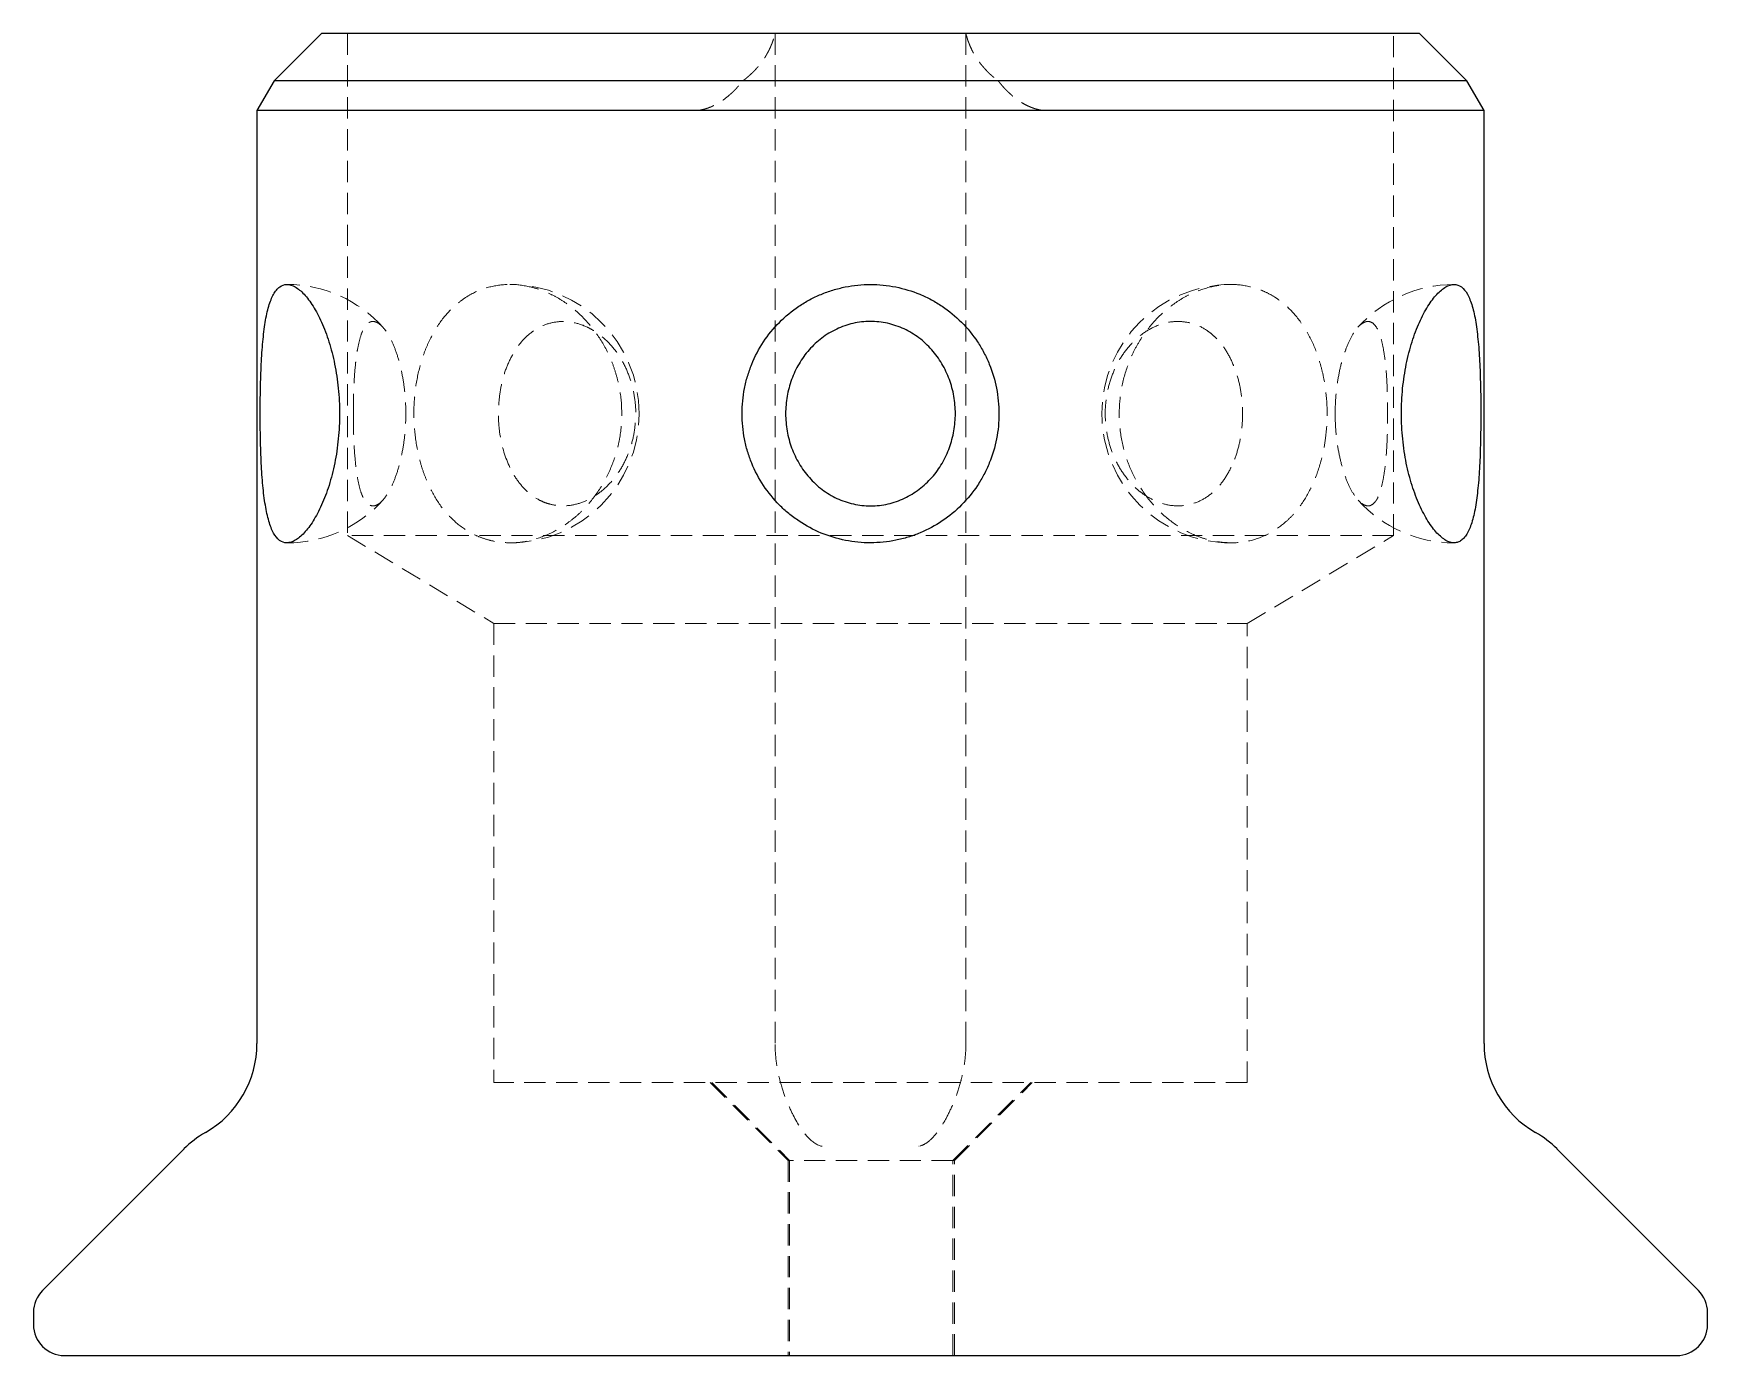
# Model space of a CAD drawing. Header units: millimetres. Extents: x 30 to 273, y 18 to 210.
# Drawn here: x 173 to 273, y 17.5 to 96.5 of the extents above; entities that cross this region are included whole.
import ezdxf

# ---------------------------------------------------------------- set-up
doc = ezdxf.new("R2010")
doc.units = ezdxf.units.MM
doc.linetypes.add('HIDDEN', pattern=[1.905, 1.27, -0.635])

msp = doc.modelspace()

# ---------------------------------------------------------------- linework, layer by layer
at = {"color": 7, "linetype": 'Continuous', "lineweight": 25}
for p, q in [((190.2, 96.5), (187.37, 93.66)), ((255.8, 96.5), (190.2, 96.5)), ((258.63, 93.66), (255.8, 96.5)), ((187.37, 93.66), (186.35, 91.89)), ((258.63, 93.66), (187.37, 93.66)), ((259.65, 91.89), (258.63, 93.66)), ((186.35, 91.89), (186.35, 36.15)), ((259.65, 91.89), (186.35, 91.89)), ((259.65, 36.15), (259.65, 91.89)), ((182, 29.85), (173.54, 21.39)), ((272.46, 21.39), (264, 29.85)), ((173, 20.08), (173, 19.35)), ((273, 19.35), (273, 20.08)), ((174.85, 17.5), (271.15, 17.5))]:
    msp.add_line(p, q, dxfattribs=at)
at = {"color": 7, "linetype": 'HIDDEN', "lineweight": 18}
for p, q in [((191.75, 96.5), (191.75, 66.5)), ((217.3, 96.5), (217.3, 36.15)), ((228.7, 96.5), (228.7, 36.15)), ((254.25, 66.5), (254.25, 96.5)), ((254.25, 66.5), (191.75, 66.5)), ((191.75, 66.5), (200.5, 61.24)), ((245.5, 61.24), (254.25, 66.5)), ((200.5, 61.24), (245.5, 61.24)), ((200.5, 61.24), (200.5, 33.81)), ((245.5, 33.81), (245.5, 61.24)), ((245.5, 33.81), (200.5, 33.81)), ((213.43, 33.81), (218.08, 29.16)), ((213.52, 33.81), (218.17, 29.16)), ((227.92, 29.16), (232.57, 33.81)), ((228.01, 29.16), (232.66, 33.81)), ((227.92, 29.16), (218.08, 29.16)), ((218.08, 29.16), (218.08, 17.5)), ((218.17, 29.16), (218.17, 17.5)), ((228.01, 29.16), (227.92, 29.16)), ((227.92, 17.5), (227.92, 29.16)), ((228.01, 17.5), (228.01, 29.16))]:
    msp.add_line(p, q, dxfattribs=at)
for centre, start, end in [((188.14, 73.78), 41.9165, 89.9849), ((201.46, 73.78), 0, 89.9823), ((244.54, 73.78), 90.1053, 269.9733), ((257.86, 73.78), 90.061, 138.0609), ((201.46, 73.78), 270.0359, 0), ((188.14, 73.78), 270.0242, 318.1398), ((257.86, 73.78), 221.9953, 269.9856)]:
    msp.add_arc(centre, 7.72, start, end, dxfattribs=at)
at = {"color": 7, "linetype": 'Continuous', "lineweight": 25}
for centre, radius, start, end in [((180.2, 36.15), 6.15, 299.9853, 0), ((265.8, 36.15), 6.15, 180, 240.0147), ((186.34, 25.5), 6.15, 119.9853, 135), ((259.66, 25.5), 6.15, 45, 60.0147), ((174.85, 20.08), 1.85, 135, 180), ((271.15, 20.08), 1.85, 0, 45), ((174.85, 19.35), 1.85, 180, 270), ((271.15, 19.35), 1.85, 270, 0)]:
    msp.add_arc(centre, radius, start, end, dxfattribs=at)
at = {"color": 7, "linetype": 'HIDDEN', "lineweight": 18}
for points, knots in [([(215.37, 93.66), (215.42, 93.7), (215.46, 93.73), (215.51, 93.77), (215.55, 93.8), (215.58, 93.83), (215.62, 93.86), (215.64, 93.88), (215.67, 93.9), (215.7, 93.93), (215.72, 93.95), (215.75, 93.97), (215.78, 94), (215.8, 94.02), (215.83, 94.04), (215.85, 94.07), (215.88, 94.09), (215.9, 94.11), (215.93, 94.14), (215.95, 94.16), (215.98, 94.19), (216, 94.21), (216.02, 94.23), (216.05, 94.26), (216.07, 94.28), (216.1, 94.31), (216.12, 94.33), (216.14, 94.36), (216.17, 94.38), (216.19, 94.41), (216.21, 94.44), (216.23, 94.46), (216.26, 94.49), (216.28, 94.51), (216.3, 94.54), (216.32, 94.57), (216.35, 94.59), (216.37, 94.62), (216.39, 94.65), (216.41, 94.68), (216.43, 94.7), (216.45, 94.73), (216.48, 94.76), (216.5, 94.8), (216.53, 94.84), (216.56, 94.87), (216.59, 94.91), (216.61, 94.95), (216.64, 94.99), (216.67, 95.03), (216.69, 95.07), (216.72, 95.11), (216.74, 95.15), (216.76, 95.18), (216.78, 95.21), (216.8, 95.24), (216.81, 95.27), (216.83, 95.31), (216.85, 95.34), (216.87, 95.37), (216.89, 95.41), (216.9, 95.44), (216.92, 95.47), (216.94, 95.51), (216.96, 95.54), (216.97, 95.58), (216.99, 95.61), (217.01, 95.65), (217.02, 95.68), (217.04, 95.72), (217.05, 95.75), (217.07, 95.79), (217.08, 95.83), (217.1, 95.86), (217.11, 95.9), (217.13, 95.93), (217.14, 95.97), (217.15, 96.01), (217.17, 96.05), (217.18, 96.08), (217.19, 96.12), (217.2, 96.16), (217.22, 96.19), (217.23, 96.23), (217.24, 96.27), (217.25, 96.31), (217.26, 96.35), (217.27, 96.38), (217.28, 96.42), (217.29, 96.46), (217.3, 96.5)], [0, 0, 0, 0, 0.044823, 0.044823, 0.044823, 0.08068, 0.08068, 0.08068, 0.107716, 0.107716, 0.107716, 0.134854, 0.134854, 0.134854, 0.162137, 0.162137, 0.162137, 0.189501, 0.189501, 0.189501, 0.216974, 0.216974, 0.216974, 0.244475, 0.244475, 0.244475, 0.27225, 0.27225, 0.27225, 0.300261, 0.300261, 0.300261, 0.32872, 0.32872, 0.32872, 0.357383, 0.357383, 0.357383, 0.386642, 0.386642, 0.386642, 0.416288, 0.416288, 0.416288, 0.456704, 0.456704, 0.456704, 0.497841, 0.497841, 0.497841, 0.539693, 0.539693, 0.539693, 0.572223, 0.572223, 0.572223, 0.605097, 0.605097, 0.605097, 0.638835, 0.638835, 0.638835, 0.673086, 0.673086, 0.673086, 0.70802, 0.70802, 0.70802, 0.743115, 0.743115, 0.743115, 0.77873, 0.77873, 0.77873, 0.814702, 0.814702, 0.814702, 0.851225, 0.851225, 0.851225, 0.88795, 0.88795, 0.88795, 0.925077, 0.925077, 0.925077, 0.962424, 0.962424, 0.962424, 1, 1, 1, 1]), ([(228.7, 96.5), (228.71, 96.45), (228.72, 96.41), (228.73, 96.36), (228.75, 96.32), (228.76, 96.28), (228.77, 96.23), (228.79, 96.19), (228.8, 96.14), (228.81, 96.1), (228.83, 96.06), (228.84, 96.01), (228.86, 95.97), (228.88, 95.93), (228.89, 95.89), (228.91, 95.85), (228.93, 95.8), (228.94, 95.76), (228.96, 95.72), (228.98, 95.68), (229, 95.64), (229.02, 95.6), (229.03, 95.56), (229.05, 95.52), (229.07, 95.48), (229.09, 95.45), (229.11, 95.41), (229.13, 95.37), (229.15, 95.33), (229.17, 95.3), (229.19, 95.26), (229.22, 95.22), (229.24, 95.19), (229.26, 95.15), (229.28, 95.12), (229.3, 95.09), (229.32, 95.05), (229.34, 95.02), (229.36, 94.99), (229.39, 94.95), (229.41, 94.92), (229.43, 94.89), (229.45, 94.86), (229.47, 94.83), (229.49, 94.8), (229.51, 94.77), (229.54, 94.74), (229.57, 94.7), (229.6, 94.66), (229.63, 94.62), (229.66, 94.59), (229.69, 94.55), (229.72, 94.52), (229.75, 94.48), (229.78, 94.45), (229.8, 94.43), (229.82, 94.4), (229.84, 94.38), (229.86, 94.35), (229.88, 94.33), (229.91, 94.31), (229.93, 94.28), (229.95, 94.26), (229.97, 94.24), (229.99, 94.22), (230.01, 94.2), (230.03, 94.17), (230.06, 94.15), (230.08, 94.13), (230.1, 94.11), (230.12, 94.09), (230.14, 94.07), (230.16, 94.05), (230.19, 94.03), (230.21, 94.01), (230.23, 93.99), (230.25, 93.97), (230.27, 93.95), (230.3, 93.93), (230.32, 93.91), (230.34, 93.9), (230.36, 93.88), (230.38, 93.86), (230.41, 93.84), (230.43, 93.82), (230.45, 93.8), (230.47, 93.79), (230.5, 93.77), (230.52, 93.75), (230.54, 93.73), (230.56, 93.72), (230.59, 93.7), (230.61, 93.68), (230.63, 93.66)], [0, 0, 0, 0, 0.044039, 0.044039, 0.044039, 0.087618, 0.087618, 0.087618, 0.130751, 0.130751, 0.130751, 0.173068, 0.173068, 0.173068, 0.214981, 0.214981, 0.214981, 0.255771, 0.255771, 0.255771, 0.295831, 0.295831, 0.295831, 0.334819, 0.334819, 0.334819, 0.373468, 0.373468, 0.373468, 0.41075, 0.41075, 0.41075, 0.447015, 0.447015, 0.447015, 0.481584, 0.481584, 0.481584, 0.515483, 0.515483, 0.515483, 0.54771, 0.54771, 0.54771, 0.578936, 0.578936, 0.578936, 0.618582, 0.618582, 0.618582, 0.657117, 0.657117, 0.657117, 0.694551, 0.694551, 0.694551, 0.721015, 0.721015, 0.721015, 0.747029, 0.747029, 0.747029, 0.77201, 0.77201, 0.77201, 0.796412, 0.796412, 0.796412, 0.820099, 0.820099, 0.820099, 0.843657, 0.843657, 0.843657, 0.866809, 0.866809, 0.866809, 0.889687, 0.889687, 0.889687, 0.912146, 0.912146, 0.912146, 0.934457, 0.934457, 0.934457, 0.956472, 0.956472, 0.956472, 0.978317, 0.978317, 0.978317, 1, 1, 1, 1]), ([(212.43, 91.89), (212.45, 91.89), (212.47, 91.89), (212.49, 91.89), (212.51, 91.89), (212.53, 91.89), (212.54, 91.89), (212.56, 91.9), (212.58, 91.9), (212.6, 91.9), (212.62, 91.9), (212.64, 91.9), (212.66, 91.9), (212.68, 91.9), (212.69, 91.91), (212.71, 91.91), (212.73, 91.91), (212.75, 91.91), (212.77, 91.92), (212.79, 91.92), (212.81, 91.92), (212.83, 91.92), (212.84, 91.93), (212.86, 91.93), (212.88, 91.93), (212.9, 91.94), (212.92, 91.94), (212.94, 91.95), (212.96, 91.95), (212.98, 91.95), (212.99, 91.96), (213.01, 91.96), (213.03, 91.97), (213.05, 91.97), (213.07, 91.98), (213.09, 91.98), (213.11, 91.99), (213.12, 91.99), (213.14, 92), (213.16, 92), (213.18, 92.01), (213.2, 92.01), (213.22, 92.02), (213.24, 92.03), (213.26, 92.04), (213.29, 92.04), (213.32, 92.05), (213.35, 92.07), (213.38, 92.08), (213.41, 92.09), (213.44, 92.1), (213.47, 92.11), (213.5, 92.13), (213.53, 92.14), (213.56, 92.15), (213.59, 92.17), (213.62, 92.18), (213.65, 92.2), (213.7, 92.22), (213.74, 92.24), (213.79, 92.27), (213.86, 92.3), (213.92, 92.34), (213.99, 92.38), (214.07, 92.43), (214.14, 92.48), (214.22, 92.54), (214.3, 92.59), (214.37, 92.65), (214.44, 92.71), (214.5, 92.75), (214.55, 92.8), (214.6, 92.85), (214.64, 92.88), (214.67, 92.91), (214.71, 92.94), (214.73, 92.96), (214.75, 92.98), (214.77, 93), (214.79, 93.02), (214.81, 93.04), (214.83, 93.06), (214.85, 93.08), (214.87, 93.09), (214.89, 93.11), (214.9, 93.13), (214.92, 93.15), (214.94, 93.17), (214.96, 93.19), (214.97, 93.2), (214.99, 93.22), (215.01, 93.24), (215.02, 93.26), (215.04, 93.28), (215.06, 93.29), (215.07, 93.31), (215.09, 93.33), (215.11, 93.35), (215.12, 93.37), (215.14, 93.38), (215.15, 93.4), (215.17, 93.42), (215.18, 93.44), (215.2, 93.46), (215.22, 93.48), (215.23, 93.5), (215.25, 93.51), (215.26, 93.53), (215.28, 93.55), (215.29, 93.57), (215.31, 93.59), (215.32, 93.61), (215.34, 93.63), (215.35, 93.64), (215.37, 93.66)], [0, 0, 0, 0, 0.01616, 0.01616, 0.01616, 0.03206, 0.03206, 0.03206, 0.04804, 0.04804, 0.04804, 0.06411, 0.06411, 0.06411, 0.0802, 0.0802, 0.0802, 0.09632, 0.09632, 0.09632, 0.11248, 0.11248, 0.11248, 0.12867, 0.12867, 0.12867, 0.14483, 0.14483, 0.14483, 0.16092, 0.16092, 0.16092, 0.17699, 0.17699, 0.17699, 0.19295, 0.19295, 0.19295, 0.20887, 0.20887, 0.20887, 0.22634, 0.22634, 0.22634, 0.24544, 0.24544, 0.24544, 0.27299, 0.27299, 0.27299, 0.30048, 0.30048, 0.30048, 0.3279, 0.3279, 0.3279, 0.35556, 0.35556, 0.35556, 0.39743, 0.39743, 0.39743, 0.46131, 0.46131, 0.46131, 0.53894, 0.53894, 0.53894, 0.61876, 0.61876, 0.61876, 0.67808, 0.67808, 0.67808, 0.71801, 0.71801, 0.71801, 0.74243, 0.74243, 0.74243, 0.76622, 0.76622, 0.76622, 0.78872, 0.78872, 0.78872, 0.81057, 0.81057, 0.81057, 0.83173, 0.83173, 0.83173, 0.85287, 0.85287, 0.85287, 0.87395, 0.87395, 0.87395, 0.895, 0.895, 0.895, 0.91601, 0.91601, 0.91601, 0.93701, 0.93701, 0.93701, 0.958, 0.958, 0.958, 0.979, 0.979, 0.979, 1, 1, 1, 1]), ([(230.63, 93.66), (230.66, 93.63), (230.71, 93.57), (230.79, 93.47), (230.87, 93.37), (230.95, 93.28), (231.03, 93.2), (231.12, 93.11), (231.2, 93.03), (231.28, 92.95), (231.36, 92.88), (231.44, 92.8), (231.52, 92.74), (231.6, 92.67), (231.68, 92.61), (231.76, 92.55), (231.86, 92.49), (231.98, 92.4), (232.15, 92.3), (232.33, 92.2), (232.49, 92.13), (232.6, 92.08), (232.68, 92.06), (232.74, 92.03), (232.8, 92.01), (232.87, 91.99), (232.93, 91.98), (232.98, 91.96), (233.03, 91.95), (233.08, 91.94), (233.13, 91.93), (233.18, 91.92), (233.23, 91.92), (233.28, 91.91), (233.32, 91.9), (233.37, 91.9), (233.42, 91.9), (233.47, 91.89), (233.52, 91.89), (233.55, 91.89), (233.57, 91.89)], [0, 0, 0, 0, 0.03708, 0.07356, 0.1095, 0.14456, 0.1792, 0.21277, 0.24567, 0.27763, 0.3093, 0.33974, 0.36923, 0.39711, 0.42435, 0.45227, 0.48154, 0.52444, 0.58125, 0.64577, 0.69458, 0.72608, 0.74448, 0.76092, 0.78015, 0.79928, 0.81831, 0.83245, 0.84654, 0.86057, 0.87459, 0.88858, 0.90255, 0.91649, 0.93044, 0.94438, 0.95827, 0.97206, 0.9859, 1, 1, 1, 1]), ([(208.14, 73.78), (208.14, 73.27), (208.1, 72.77), (207.96, 72.02), (207.9, 71.77), (207.77, 71.29), (207.69, 71.05), (207.42, 70.36), (207.21, 69.91), (206.7, 69.07), (206.41, 68.68), (205.93, 68.14), (205.77, 67.97), (205.42, 67.65), (205.24, 67.5), (204.69, 67.08), (204.31, 66.84), (203.51, 66.46), (203.1, 66.31), (202.27, 66.11), (201.86, 66.06), (201.25, 66.07), (201.04, 66.08), (200.64, 66.13), (200.25, 66.2), (199.87, 66.33), (199.49, 66.47), (199.31, 66.56), (198.78, 66.85), (198.45, 67.09), (197.83, 67.65), (197.54, 67.97), (197.03, 68.69), (196.81, 69.07), (196.52, 69.71), (196.43, 69.93), (196.26, 70.37), (196.19, 70.6), (195.99, 71.3), (195.89, 71.78), (195.76, 72.78), (195.72, 73.28), (195.72, 74.04), (195.73, 74.29), (195.77, 74.79), (195.79, 75.05), (195.89, 75.79), (195.99, 76.27), (196.19, 76.97), (196.26, 77.2), (196.43, 77.65), (196.52, 77.86), (196.81, 78.49), (197.04, 78.88), (197.55, 79.6), (197.83, 79.92), (198.3, 80.34), (198.46, 80.47), (198.79, 80.71), (198.96, 80.82), (199.5, 81.11), (199.87, 81.25), (200.64, 81.45), (201.05, 81.5), (201.87, 81.5), (202.28, 81.45), (202.9, 81.3), (203.11, 81.24), (203.52, 81.09), (203.72, 81.01), (204.11, 80.81), (204.31, 80.71), (204.69, 80.47), (204.88, 80.34), (205.44, 79.91), (205.78, 79.59), (206.41, 78.88), (206.7, 78.49), (207.21, 77.65), (207.43, 77.2), (207.69, 76.5), (207.77, 76.26), (207.9, 75.78), (207.96, 75.53), (208.1, 74.79), (208.14, 74.29), (208.14, 73.78)], [0, 0, 0, 0, 0.03125, 0.03125, 0.04688, 0.04688, 0.0625, 0.0625, 0.09375, 0.09375, 0.125, 0.125, 0.14063, 0.14063, 0.15625, 0.15625, 0.1875, 0.1875, 0.21875, 0.21875, 0.25, 0.25, 0.26563, 0.26563, 0.28125, 0.29688, 0.29688, 0.3125, 0.3125, 0.34375, 0.34375, 0.375, 0.375, 0.40625, 0.40625, 0.42188, 0.42188, 0.4375, 0.4375, 0.46875, 0.46875, 0.5, 0.5, 0.51563, 0.51563, 0.53125, 0.53125, 0.5625, 0.5625, 0.57813, 0.57813, 0.59375, 0.59375, 0.625, 0.625, 0.65625, 0.65625, 0.67188, 0.67188, 0.6875, 0.6875, 0.71875, 0.71875, 0.75, 0.75, 0.78125, 0.78125, 0.79688, 0.79688, 0.8125, 0.8125, 0.82813, 0.82813, 0.84375, 0.84375, 0.875, 0.875, 0.90625, 0.90625, 0.9375, 0.9375, 0.95313, 0.95313, 0.96875, 0.96875, 1, 1, 1, 1]), ([(250.28, 73.78), (250.28, 73.27), (250.24, 72.77), (250.14, 72.02), (250.1, 71.77), (250, 71.29), (249.94, 71.05), (249.74, 70.36), (249.58, 69.91), (249.19, 69.07), (248.96, 68.68), (248.58, 68.14), (248.44, 67.97), (248.16, 67.65), (248.01, 67.5), (247.54, 67.08), (247.21, 66.84), (246.51, 66.46), (246.13, 66.31), (245.35, 66.11), (244.95, 66.06), (244.33, 66.07), (244.13, 66.08), (243.71, 66.13), (243.3, 66.2), (242.89, 66.33), (242.48, 66.47), (242.28, 66.56), (241.68, 66.85), (241.3, 67.09), (240.57, 67.65), (240.22, 67.97), (239.58, 68.69), (239.3, 69.07), (238.92, 69.71), (238.8, 69.93), (238.58, 70.37), (238.48, 70.6), (238.22, 71.3), (238.09, 71.78), (237.9, 72.78), (237.86, 73.28), (237.86, 74.04), (237.87, 74.29), (237.92, 74.79), (237.95, 75.05), (238.09, 75.79), (238.22, 76.27), (238.49, 76.97), (238.58, 77.2), (238.8, 77.65), (238.92, 77.86), (239.3, 78.49), (239.59, 78.88), (240.22, 79.6), (240.57, 79.92), (241.12, 80.34), (241.31, 80.47), (241.69, 80.71), (241.89, 80.82), (242.49, 81.11), (242.9, 81.25), (243.72, 81.45), (244.14, 81.5), (244.96, 81.5), (245.35, 81.45), (245.94, 81.3), (246.13, 81.24), (246.51, 81.09), (246.87, 80.92), (247.21, 80.71), (247.54, 80.47), (247.71, 80.34), (248.17, 79.91), (248.45, 79.59), (248.96, 78.88), (249.19, 78.49), (249.58, 77.65), (249.74, 77.2), (249.94, 76.5), (250, 76.26), (250.1, 75.78), (250.14, 75.53), (250.24, 74.79), (250.28, 74.29), (250.28, 73.78)], [0, 0, 0, 0, 0.03125, 0.03125, 0.04687, 0.04687, 0.0625, 0.0625, 0.09375, 0.09375, 0.125, 0.125, 0.14062, 0.14062, 0.15625, 0.15625, 0.1875, 0.1875, 0.21875, 0.21875, 0.25, 0.25, 0.26562, 0.26562, 0.28125, 0.29687, 0.29687, 0.3125, 0.3125, 0.34375, 0.34375, 0.375, 0.375, 0.40625, 0.40625, 0.42187, 0.42187, 0.4375, 0.4375, 0.46875, 0.46875, 0.5, 0.5, 0.51562, 0.51562, 0.53125, 0.53125, 0.5625, 0.5625, 0.57812, 0.57812, 0.59375, 0.59375, 0.625, 0.625, 0.65625, 0.65625, 0.67187, 0.67187, 0.6875, 0.6875, 0.71875, 0.71875, 0.75, 0.75, 0.78125, 0.78125, 0.79687, 0.79687, 0.8125, 0.82812, 0.82812, 0.84375, 0.84375, 0.875, 0.875, 0.90625, 0.90625, 0.9375, 0.9375, 0.95312, 0.95312, 0.96875, 0.96875, 1, 1, 1, 1]), ([(192.11, 73.78), (192.11, 74.13), (192.11, 74.48), (192.13, 75.16), (192.14, 75.49), (192.18, 76.15), (192.21, 76.46), (192.25, 76.9), (192.27, 77.05), (192.31, 77.33), (192.33, 77.47), (192.4, 77.85), (192.45, 78.09), (192.57, 78.51), (192.64, 78.69), (192.79, 78.98), (192.88, 79.1), (193.02, 79.21), (193.07, 79.24), (193.17, 79.28), (193.27, 79.3), (193.38, 79.28), (193.5, 79.24), (193.55, 79.22), (193.73, 79.1), (193.84, 78.99), (194.02, 78.77), (194.08, 78.69), (194.19, 78.51), (194.25, 78.41), (194.41, 78.1), (194.52, 77.86), (194.71, 77.34), (194.8, 77.06), (194.95, 76.47), (195.02, 76.15), (195.13, 75.5), (195.17, 75.17), (195.23, 74.48), (195.24, 74.13), (195.24, 73.44), (195.23, 73.1), (195.17, 72.41), (195.13, 72.07), (195.02, 71.43), (194.96, 71.11), (194.8, 70.51), (194.71, 70.23), (194.52, 69.72), (194.42, 69.48), (194.2, 69.06), (194.08, 68.88), (193.91, 68.66), (193.85, 68.59), (193.74, 68.48), (193.68, 68.43), (193.5, 68.31), (193.39, 68.27), (193.23, 68.27), (193.18, 68.28), (193.08, 68.32), (193.03, 68.35), (192.93, 68.42), (192.89, 68.47), (192.8, 68.58), (192.76, 68.65), (192.64, 68.87), (192.57, 69.04), (192.45, 69.46), (192.4, 69.7), (192.31, 70.22), (192.27, 70.5), (192.21, 71.1), (192.18, 71.41), (192.14, 72.06), (192.13, 72.4), (192.11, 73.08), (192.11, 73.43), (192.11, 73.78)], [0, 0, 0, 0, 0.03125, 0.03125, 0.0625, 0.0625, 0.09375, 0.09375, 0.10937, 0.10937, 0.125, 0.125, 0.15625, 0.15625, 0.1875, 0.1875, 0.21875, 0.21875, 0.23437, 0.23437, 0.25, 0.26562, 0.26562, 0.28125, 0.28125, 0.3125, 0.3125, 0.32812, 0.32812, 0.34375, 0.34375, 0.375, 0.375, 0.40625, 0.40625, 0.4375, 0.4375, 0.46875, 0.46875, 0.5, 0.5, 0.53125, 0.53125, 0.5625, 0.5625, 0.59375, 0.59375, 0.625, 0.625, 0.65625, 0.65625, 0.6875, 0.6875, 0.70312, 0.70312, 0.71875, 0.71875, 0.75, 0.75, 0.76562, 0.76562, 0.78125, 0.78125, 0.79687, 0.79687, 0.8125, 0.8125, 0.84375, 0.84375, 0.875, 0.875, 0.90625, 0.90625, 0.9375, 0.9375, 0.96875, 0.96875, 1, 1, 1, 1]), ([(201.46, 70.57), (201.6, 70.28), (201.75, 70.01), (202.11, 69.52), (202.32, 69.29), (202.75, 68.91), (202.98, 68.74), (203.36, 68.55), (203.49, 68.49), (203.75, 68.4), (204.02, 68.33), (204.29, 68.29), (204.57, 68.27), (204.71, 68.27), (205.14, 68.3), (205.42, 68.36), (205.97, 68.55), (206.25, 68.68), (206.77, 69.01), (207.01, 69.21), (207.48, 69.66), (207.69, 69.9), (208.07, 70.45), (208.24, 70.74), (208.52, 71.35), (208.64, 71.67), (208.83, 72.34), (208.89, 72.68), (208.97, 73.37), (208.99, 73.72), (208.96, 74.41), (208.91, 74.75), (208.78, 75.43), (208.68, 75.76), (208.44, 76.4), (208.3, 76.71), (207.96, 77.28), (207.77, 77.56), (207.34, 78.05), (207.11, 78.27), (206.74, 78.56), (206.62, 78.65), (206.35, 78.81), (206.22, 78.88), (205.82, 79.08), (205.54, 79.17), (204.97, 79.28), (204.69, 79.3), (204.13, 79.26), (203.86, 79.2), (203.33, 79.01), (203.09, 78.88), (202.62, 78.55), (202.4, 78.35), (202, 77.91), (201.82, 77.65), (201.51, 77.11), (201.37, 76.82), (201.13, 76.21), (201.04, 75.88), (200.89, 75.22), (200.84, 74.89), (200.78, 74.19), (200.77, 73.84), (200.79, 73.15), (200.82, 72.81), (200.99, 71.79), (201.18, 71.15), (201.46, 70.57)], [0, 0, 0, 0, 0.03125, 0.03125, 0.0625, 0.0625, 0.09375, 0.09375, 0.10938, 0.10938, 0.125, 0.14063, 0.14063, 0.15625, 0.15625, 0.1875, 0.1875, 0.21875, 0.21875, 0.25, 0.25, 0.28125, 0.28125, 0.3125, 0.3125, 0.34375, 0.34375, 0.375, 0.375, 0.40625, 0.40625, 0.4375, 0.4375, 0.46875, 0.46875, 0.5, 0.5, 0.53125, 0.53125, 0.5625, 0.5625, 0.57813, 0.57813, 0.59375, 0.59375, 0.625, 0.625, 0.65625, 0.65625, 0.6875, 0.6875, 0.71875, 0.71875, 0.75, 0.75, 0.78125, 0.78125, 0.8125, 0.8125, 0.84375, 0.84375, 0.875, 0.875, 0.90625, 0.90625, 0.9375, 0.9375, 1, 1, 1, 1]), ([(244.54, 70.57), (244.68, 70.86), (244.8, 71.17), (244.99, 71.8), (245.07, 72.13), (245.18, 72.81), (245.21, 73.16), (245.23, 73.85), (245.22, 74.2), (245.16, 74.89), (245.11, 75.23), (244.96, 75.89), (244.86, 76.21), (244.63, 76.82), (244.49, 77.11), (244.18, 77.66), (244, 77.91), (243.7, 78.24), (243.6, 78.34), (243.38, 78.54), (243.27, 78.63), (242.92, 78.88), (242.67, 79.01), (242.15, 79.2), (241.87, 79.26), (241.32, 79.3), (241.04, 79.29), (240.47, 79.17), (240.19, 79.08), (239.65, 78.82), (239.38, 78.66), (238.89, 78.27), (238.66, 78.05), (238.23, 77.55), (238.04, 77.28), (237.7, 76.71), (237.56, 76.4), (237.32, 75.76), (237.22, 75.43), (237.09, 74.75), (237.04, 74.4), (237.01, 73.71), (237.03, 73.37), (237.11, 72.68), (237.17, 72.33), (237.36, 71.68), (237.48, 71.36), (237.76, 70.74), (237.93, 70.45), (238.31, 69.91), (238.52, 69.66), (238.86, 69.33), (238.98, 69.22), (239.23, 69.02), (239.36, 68.93), (239.74, 68.69), (240.01, 68.56), (240.57, 68.36), (240.85, 68.3), (241.42, 68.26), (241.7, 68.28), (242.24, 68.39), (242.51, 68.48), (243.01, 68.74), (243.25, 68.9), (243.68, 69.29), (243.88, 69.51), (244.24, 70.01), (244.4, 70.28), (244.54, 70.57)], [0, 0, 0, 0, 0.03125, 0.03125, 0.0625, 0.0625, 0.09375, 0.09375, 0.125, 0.125, 0.15625, 0.15625, 0.1875, 0.1875, 0.21875, 0.21875, 0.25, 0.25, 0.26563, 0.26563, 0.28125, 0.28125, 0.3125, 0.3125, 0.34375, 0.34375, 0.375, 0.375, 0.40625, 0.40625, 0.4375, 0.4375, 0.46875, 0.46875, 0.5, 0.5, 0.53125, 0.53125, 0.5625, 0.5625, 0.59375, 0.59375, 0.625, 0.625, 0.65625, 0.65625, 0.6875, 0.6875, 0.71875, 0.71875, 0.75, 0.75, 0.76563, 0.76563, 0.78125, 0.78125, 0.8125, 0.8125, 0.84375, 0.84375, 0.875, 0.875, 0.90625, 0.90625, 0.9375, 0.9375, 0.96875, 0.96875, 1, 1, 1, 1]), ([(250.76, 73.78), (250.76, 74.13), (250.77, 74.48), (250.83, 75.16), (250.87, 75.49), (250.98, 76.15), (251.04, 76.46), (251.16, 76.9), (251.2, 77.05), (251.29, 77.33), (251.34, 77.47), (251.48, 77.85), (251.58, 78.09), (251.8, 78.51), (251.92, 78.69), (252.15, 78.98), (252.27, 79.1), (252.44, 79.21), (252.5, 79.24), (252.61, 79.28), (252.72, 79.3), (252.82, 79.28), (252.92, 79.24), (252.97, 79.22), (253.12, 79.1), (253.2, 78.99), (253.32, 78.77), (253.35, 78.69), (253.42, 78.51), (253.46, 78.41), (253.55, 78.1), (253.6, 77.86), (253.69, 77.34), (253.73, 77.06), (253.79, 76.47), (253.82, 76.15), (253.86, 75.5), (253.87, 75.17), (253.89, 74.48), (253.89, 74.13), (253.89, 73.44), (253.89, 73.1), (253.87, 72.41), (253.86, 72.07), (253.82, 71.43), (253.79, 71.11), (253.73, 70.51), (253.69, 70.23), (253.6, 69.72), (253.55, 69.48), (253.43, 69.06), (253.36, 68.88), (253.25, 68.66), (253.21, 68.59), (253.12, 68.48), (253.07, 68.43), (252.93, 68.31), (252.83, 68.27), (252.67, 68.27), (252.62, 68.28), (252.5, 68.32), (252.45, 68.35), (252.33, 68.42), (252.27, 68.47), (252.16, 68.58), (252.1, 68.65), (251.92, 68.87), (251.81, 69.04), (251.59, 69.46), (251.48, 69.7), (251.29, 70.22), (251.2, 70.5), (251.05, 71.1), (250.98, 71.41), (250.87, 72.06), (250.83, 72.4), (250.77, 73.08), (250.76, 73.43), (250.76, 73.78)], [0, 0, 0, 0, 0.03125, 0.03125, 0.0625, 0.0625, 0.09375, 0.09375, 0.10938, 0.10938, 0.125, 0.125, 0.15625, 0.15625, 0.1875, 0.1875, 0.21875, 0.21875, 0.23438, 0.23438, 0.25, 0.26563, 0.26563, 0.28125, 0.28125, 0.3125, 0.3125, 0.32813, 0.32813, 0.34375, 0.34375, 0.375, 0.375, 0.40625, 0.40625, 0.4375, 0.4375, 0.46875, 0.46875, 0.5, 0.5, 0.53125, 0.53125, 0.5625, 0.5625, 0.59375, 0.59375, 0.625, 0.625, 0.65625, 0.65625, 0.6875, 0.6875, 0.70313, 0.70313, 0.71875, 0.71875, 0.75, 0.75, 0.76563, 0.76563, 0.78125, 0.78125, 0.79688, 0.79688, 0.8125, 0.8125, 0.84375, 0.84375, 0.875, 0.875, 0.90625, 0.90625, 0.9375, 0.9375, 0.96875, 0.96875, 1, 1, 1, 1]), ([(220.09, 30.01), (219.82, 30.06), (219.53, 30.25), (218.95, 30.88), (218.66, 31.31), (218.25, 32.13), (218.11, 32.42), (217.86, 33.05), (217.74, 33.39), (217.59, 33.94), (217.54, 34.13), (217.46, 34.51), (217.42, 34.71), (217.33, 35.31), (217.3, 35.73), (217.3, 36.15)], [0, 0, 0, 0, 0.25, 0.25, 0.5, 0.5, 0.625, 0.625, 0.75, 0.75, 0.8125, 0.8125, 0.875, 0.875, 1, 1, 1, 1]), ([(228.7, 36.15), (228.7, 35.73), (228.67, 35.32), (228.58, 34.72), (228.54, 34.52), (228.46, 34.14), (228.41, 33.95), (228.26, 33.4), (228.14, 33.06), (227.89, 32.42), (227.75, 32.13), (227.48, 31.59), (227.33, 31.34), (227.05, 30.91), (226.9, 30.73), (226.62, 30.41), (226.47, 30.29), (226.19, 30.1), (226.05, 30.04), (225.91, 30.01)], [0, 0, 0, 0, 0.125, 0.125, 0.1875, 0.1875, 0.25, 0.25, 0.375, 0.375, 0.5, 0.5, 0.625, 0.625, 0.75, 0.75, 0.875, 0.875, 1, 1, 1, 1])]:
    msp.add_open_spline(points, degree=3, knots=knots, dxfattribs=at)
at = {"color": 7, "linetype": 'Continuous', "lineweight": 25}
for points, knots in [([(186.54, 73.78), (186.54, 73.27), (186.55, 72.77), (186.56, 72.02), (186.57, 71.77), (186.59, 71.29), (186.6, 71.05), (186.63, 70.36), (186.66, 69.91), (186.74, 69.07), (186.79, 68.68), (186.88, 68.14), (186.91, 67.97), (186.98, 67.65), (187.02, 67.5), (187.14, 67.08), (187.23, 66.84), (187.45, 66.46), (187.57, 66.31), (187.84, 66.11), (187.98, 66.06), (188.22, 66.07), (188.3, 66.08), (188.47, 66.13), (188.64, 66.2), (188.81, 66.33), (188.99, 66.47), (189.08, 66.56), (189.35, 66.85), (189.53, 67.09), (189.88, 67.65), (190.05, 67.97), (190.37, 68.69), (190.52, 69.07), (190.72, 69.71), (190.78, 69.93), (190.89, 70.37), (190.95, 70.6), (191.09, 71.3), (191.16, 71.78), (191.26, 72.78), (191.28, 73.28), (191.28, 74.04), (191.28, 74.29), (191.25, 74.79), (191.23, 75.05), (191.16, 75.79), (191.09, 76.27), (190.94, 76.97), (190.89, 77.2), (190.78, 77.65), (190.71, 77.86), (190.52, 78.49), (190.37, 78.88), (190.05, 79.6), (189.88, 79.92), (189.61, 80.34), (189.52, 80.47), (189.35, 80.71), (189.25, 80.82), (188.98, 81.11), (188.81, 81.25), (188.46, 81.45), (188.29, 81.5), (187.98, 81.5), (187.84, 81.45), (187.64, 81.3), (187.57, 81.24), (187.45, 81.09), (187.39, 81.01), (187.29, 80.81), (187.24, 80.71), (187.14, 80.47), (187.1, 80.34), (186.97, 79.91), (186.9, 79.59), (186.79, 78.88), (186.74, 78.49), (186.66, 77.65), (186.63, 77.2), (186.6, 76.5), (186.59, 76.26), (186.57, 75.78), (186.56, 75.53), (186.55, 74.79), (186.54, 74.29), (186.54, 73.78)], [0, 0, 0, 0, 0.03125, 0.03125, 0.04687, 0.04687, 0.0625, 0.0625, 0.09375, 0.09375, 0.125, 0.125, 0.14062, 0.14062, 0.15625, 0.15625, 0.1875, 0.1875, 0.21875, 0.21875, 0.25, 0.25, 0.26562, 0.26562, 0.28125, 0.29687, 0.29687, 0.3125, 0.3125, 0.34375, 0.34375, 0.375, 0.375, 0.40625, 0.40625, 0.42187, 0.42187, 0.4375, 0.4375, 0.46875, 0.46875, 0.5, 0.5, 0.51562, 0.51562, 0.53125, 0.53125, 0.5625, 0.5625, 0.57812, 0.57812, 0.59375, 0.59375, 0.625, 0.625, 0.65625, 0.65625, 0.67187, 0.67187, 0.6875, 0.6875, 0.71875, 0.71875, 0.75, 0.75, 0.78125, 0.78125, 0.79687, 0.79687, 0.8125, 0.8125, 0.82812, 0.82812, 0.84375, 0.84375, 0.875, 0.875, 0.90625, 0.90625, 0.9375, 0.9375, 0.95312, 0.95312, 0.96875, 0.96875, 1, 1, 1, 1]), ([(215.33, 73.78), (215.33, 73.27), (215.38, 72.77), (215.52, 72.02), (215.58, 71.77), (215.73, 71.29), (215.81, 71.05), (216.1, 70.36), (216.33, 69.91), (216.89, 69.07), (217.21, 68.68), (217.74, 68.14), (217.92, 67.97), (218.31, 67.65), (218.52, 67.5), (219.15, 67.08), (219.59, 66.84), (220.52, 66.46), (221.01, 66.31), (222, 66.11), (222.5, 66.06), (223.26, 66.07), (223.51, 66.08), (224.02, 66.13), (224.51, 66.2), (225, 66.33), (225.49, 66.47), (225.73, 66.56), (226.43, 66.85), (226.87, 67.09), (227.7, 67.65), (228.09, 67.97), (228.8, 68.69), (229.11, 69.07), (229.53, 69.71), (229.66, 69.93), (229.9, 70.37), (230, 70.6), (230.29, 71.3), (230.43, 71.78), (230.63, 72.78), (230.67, 73.28), (230.67, 74.04), (230.66, 74.29), (230.61, 74.79), (230.58, 75.05), (230.43, 75.79), (230.29, 76.27), (230, 76.97), (229.89, 77.2), (229.66, 77.65), (229.53, 77.86), (229.11, 78.49), (228.8, 78.88), (228.08, 79.6), (227.69, 79.92), (227.07, 80.34), (226.86, 80.47), (226.41, 80.71), (226.18, 80.82), (225.48, 81.11), (225, 81.25), (224.01, 81.45), (223.5, 81.5), (222.49, 81.5), (221.99, 81.45), (221.24, 81.3), (221, 81.24), (220.51, 81.09), (220.28, 81.01), (219.81, 80.81), (219.59, 80.71), (219.14, 80.47), (218.93, 80.34), (218.3, 79.91), (217.91, 79.59), (217.21, 78.88), (216.88, 78.49), (216.33, 77.65), (216.1, 77.2), (215.81, 76.5), (215.73, 76.26), (215.58, 75.78), (215.52, 75.53), (215.38, 74.79), (215.33, 74.29), (215.33, 73.78)], [0, 0, 0, 0, 0.03125, 0.03125, 0.04688, 0.04688, 0.0625, 0.0625, 0.09375, 0.09375, 0.125, 0.125, 0.14062, 0.14062, 0.15625, 0.15625, 0.1875, 0.1875, 0.21875, 0.21875, 0.25, 0.25, 0.26562, 0.26562, 0.28125, 0.29687, 0.29687, 0.3125, 0.3125, 0.34375, 0.34375, 0.375, 0.375, 0.40625, 0.40625, 0.42187, 0.42187, 0.4375, 0.4375, 0.46875, 0.46875, 0.5, 0.5, 0.51562, 0.51562, 0.53125, 0.53125, 0.5625, 0.5625, 0.57812, 0.57812, 0.59375, 0.59375, 0.625, 0.625, 0.65625, 0.65625, 0.67187, 0.67187, 0.6875, 0.6875, 0.71875, 0.71875, 0.75, 0.75, 0.78125, 0.78125, 0.79688, 0.79688, 0.8125, 0.8125, 0.82813, 0.82813, 0.84375, 0.84375, 0.875, 0.875, 0.90625, 0.90625, 0.9375, 0.9375, 0.95312, 0.95312, 0.96875, 0.96875, 1, 1, 1, 1]), ([(254.72, 73.78), (254.72, 73.27), (254.74, 72.77), (254.82, 72.02), (254.85, 71.77), (254.92, 71.29), (254.96, 71.05), (255.1, 70.36), (255.22, 69.91), (255.49, 69.07), (255.63, 68.68), (255.87, 68.14), (255.96, 67.97), (256.13, 67.65), (256.21, 67.5), (256.48, 67.08), (256.66, 66.84), (257.02, 66.46), (257.2, 66.31), (257.54, 66.11), (257.7, 66.06), (257.94, 66.07), (258.02, 66.08), (258.16, 66.13), (258.3, 66.2), (258.43, 66.33), (258.55, 66.47), (258.61, 66.56), (258.77, 66.85), (258.86, 67.09), (259.03, 67.65), (259.1, 67.97), (259.21, 68.69), (259.26, 69.07), (259.32, 69.71), (259.34, 69.93), (259.37, 70.37), (259.38, 70.6), (259.42, 71.3), (259.43, 71.78), (259.45, 72.78), (259.46, 73.28), (259.46, 74.04), (259.46, 74.29), (259.45, 74.79), (259.45, 75.05), (259.43, 75.79), (259.42, 76.27), (259.38, 76.97), (259.37, 77.2), (259.34, 77.65), (259.32, 77.86), (259.26, 78.49), (259.21, 78.88), (259.1, 79.6), (259.03, 79.92), (258.9, 80.34), (258.86, 80.47), (258.76, 80.71), (258.71, 80.82), (258.55, 81.11), (258.43, 81.25), (258.16, 81.45), (258.01, 81.5), (257.7, 81.5), (257.54, 81.45), (257.28, 81.3), (257.19, 81.24), (257.01, 81.09), (256.92, 81.01), (256.74, 80.81), (256.65, 80.71), (256.48, 80.47), (256.39, 80.34), (256.12, 79.91), (255.95, 79.59), (255.63, 78.88), (255.48, 78.49), (255.22, 77.65), (255.1, 77.2), (254.96, 76.5), (254.92, 76.26), (254.85, 75.78), (254.81, 75.53), (254.74, 74.79), (254.72, 74.29), (254.72, 73.78)], [0, 0, 0, 0, 0.03125, 0.03125, 0.04687, 0.04687, 0.0625, 0.0625, 0.09375, 0.09375, 0.125, 0.125, 0.14062, 0.14062, 0.15625, 0.15625, 0.1875, 0.1875, 0.21875, 0.21875, 0.25, 0.25, 0.26563, 0.26563, 0.28125, 0.29688, 0.29688, 0.3125, 0.3125, 0.34375, 0.34375, 0.375, 0.375, 0.40625, 0.40625, 0.42188, 0.42188, 0.4375, 0.4375, 0.46875, 0.46875, 0.5, 0.5, 0.51563, 0.51563, 0.53125, 0.53125, 0.5625, 0.5625, 0.57813, 0.57813, 0.59375, 0.59375, 0.625, 0.625, 0.65625, 0.65625, 0.67188, 0.67188, 0.6875, 0.6875, 0.71875, 0.71875, 0.75, 0.75, 0.78125, 0.78125, 0.79688, 0.79688, 0.8125, 0.8125, 0.82813, 0.82813, 0.84375, 0.84375, 0.875, 0.875, 0.90625, 0.90625, 0.9375, 0.9375, 0.95313, 0.95313, 0.96875, 0.96875, 1, 1, 1, 1]), ([(217.93, 73.78), (217.93, 74.13), (217.96, 74.48), (218.08, 75.16), (218.17, 75.49), (218.41, 76.15), (218.55, 76.46), (218.82, 76.9), (218.91, 77.05), (219.11, 77.33), (219.22, 77.47), (219.56, 77.85), (219.82, 78.09), (220.36, 78.51), (220.67, 78.69), (221.29, 78.98), (221.62, 79.1), (222.12, 79.21), (222.3, 79.24), (222.64, 79.28), (222.99, 79.3), (223.33, 79.28), (223.68, 79.24), (223.85, 79.22), (224.36, 79.1), (224.69, 78.99), (225.16, 78.77), (225.32, 78.69), (225.61, 78.51), (225.76, 78.41), (226.17, 78.1), (226.43, 77.86), (226.89, 77.34), (227.09, 77.06), (227.44, 76.47), (227.59, 76.15), (227.83, 75.5), (227.92, 75.17), (228.04, 74.48), (228.07, 74.13), (228.07, 73.44), (228.04, 73.1), (227.92, 72.41), (227.83, 72.07), (227.6, 71.43), (227.45, 71.11), (227.1, 70.51), (226.9, 70.23), (226.44, 69.72), (226.19, 69.48), (225.63, 69.06), (225.34, 68.88), (224.87, 68.66), (224.71, 68.59), (224.38, 68.48), (224.22, 68.43), (223.71, 68.31), (223.36, 68.27), (222.66, 68.27), (222.32, 68.31), (221.64, 68.46), (221.31, 68.57), (220.68, 68.87), (220.38, 69.04), (219.97, 69.36), (219.83, 69.47), (219.58, 69.71), (219.46, 69.83), (219.12, 70.22), (218.91, 70.5), (218.56, 71.1), (218.41, 71.41), (218.17, 72.06), (218.08, 72.4), (217.96, 73.09), (217.93, 73.43), (217.93, 73.78)], [0, 0, 0, 0, 0.03125, 0.03125, 0.0625, 0.0625, 0.09375, 0.09375, 0.10938, 0.10938, 0.125, 0.125, 0.15625, 0.15625, 0.1875, 0.1875, 0.21875, 0.21875, 0.23438, 0.23438, 0.25, 0.26563, 0.26563, 0.28125, 0.28125, 0.3125, 0.3125, 0.32813, 0.32813, 0.34375, 0.34375, 0.375, 0.375, 0.40625, 0.40625, 0.4375, 0.4375, 0.46875, 0.46875, 0.5, 0.5, 0.53125, 0.53125, 0.5625, 0.5625, 0.59375, 0.59375, 0.625, 0.625, 0.65625, 0.65625, 0.6875, 0.6875, 0.70313, 0.70313, 0.71875, 0.71875, 0.75, 0.75, 0.78125, 0.78125, 0.8125, 0.8125, 0.84375, 0.84375, 0.85938, 0.85938, 0.875, 0.875, 0.90625, 0.90625, 0.9375, 0.9375, 0.96875, 0.96875, 1, 1, 1, 1])]:
    msp.add_open_spline(points, degree=3, knots=knots, dxfattribs=at)
at = {"color": 7, "linetype": 'HIDDEN', "lineweight": 18}
for points in [[(220.12, 30.01), (220.11, 30.01), (220.1, 30.01), (220.09, 30.01)], [(225.91, 30.01), (225.9, 30.01), (225.89, 30.01), (225.88, 30.01)]]:
    msp.add_open_spline(points, degree=3, dxfattribs=at)

doc.saveas('drawing.dxf')
